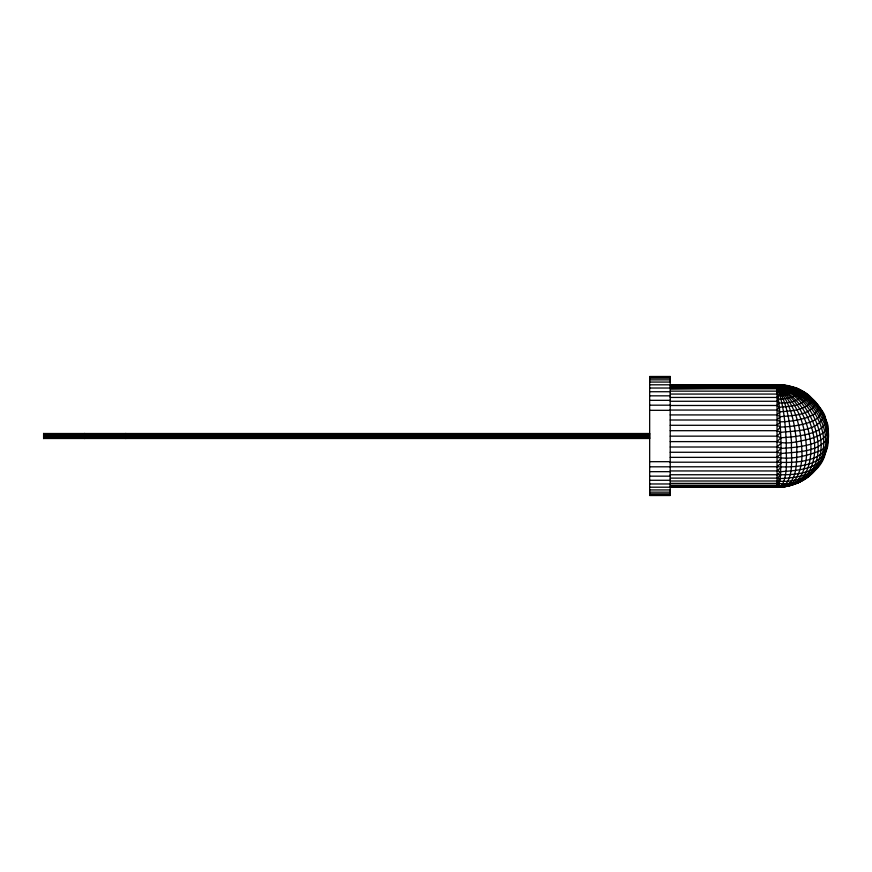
<?xml version="1.0" encoding="UTF-8"?>
<svg xmlns="http://www.w3.org/2000/svg" width="872" height="872" viewBox="0 0 872 872"><rect width="100%" height="100%" fill="white"/><g stroke="black" fill="none" stroke-linecap="round" stroke-linejoin="round"><path stroke-width="1.31" d="M670.208 487.339L778.707 487.208L780.593 475.295L781.05 443.096L779.448 407.246L777.039 388.738L670.208 388.738L777.039 387.735C800.703 385.097 823.419 402.679 827.277 425.961C826.024 433.918 816.639 436.556 810.121 438.899C799.45 441.188 787.688 444.916 777.039 441.613L670.208 441.613M777.039 388.738L778.031 389.806L777.039 394.057L670.208 394.057M827.964 436.665L827.833 429.1L826.961 427.258M670.208 457.364L777.039 457.364C790.653 459.762 805.194 456.361 818.045 451.467C828.16 448.709 829.719 437.929 827.833 429.1M827.833 442.9L828.106 434.136M649.662 384.803L777.039 384.814C788.8 384.247 791.46 392.836 777.889 392.433L777.039 391.147L777.464 389.828C783.274 390.721 783.274 385.282 777.464 386.165L777.039 385.555L670.208 385.555M818.59 464.373C812.377 477.987 796.147 485.606 781.617 487.099C795.428 479.927 790.621 455.457 791.547 442.42C789.716 423.77 787.939 403.583 777.039 387.735L670.208 386.874L777.039 386.874L781.617 384.901L784.451 385.795L781.803 385.566L783.405 388.585L785.781 388.781M811.799 473.692C818.318 467.37 823.332 459.599 825.882 450.911C821.904 473.954 797.913 483.382 777.039 481.006L670.208 481.006M826.994 444.208L827.408 441.701M828.117 441.047C828.367 466.531 795.329 467.61 777.039 466.749L649.662 466.814M824.781 454.443C835.845 423.443 808.769 389.108 777.039 387.735L780.124 385.293M826.231 449.69L827.277 446.039C820.29 462.661 792.234 462.967 777.039 462.204L670.208 462.204M777.039 386.874L778.304 384.683L783.067 385.064M823.691 457.331C816.475 474.804 792.975 474.88 777.039 474.75L670.208 474.75M670.208 397.447L777.039 397.447L778.304 395.507C796.354 396.956 797.291 382.339 778.587 386.242M821.271 461.746L815.832 468.733M670.208 401.273L777.039 401.273L778.707 399.027C801.39 399.245 805.303 385.795 779.982 384.759L777.464 386.165M670.208 405.491L777.039 405.491L779.088 402.962C810.731 404.15 809.085 381.38 777.039 387.735C791.994 403.278 795.199 426.408 796.899 447.053C796.31 460.035 798.589 482.009 783.209 486.903C792.877 485.65 802.055 481.606 809.663 475.556L797.651 483.034L787.492 485.987C808.758 483.055 812.987 456.416 810.121 438.899C806.894 418.615 796.681 396.488 777.039 387.735L781.192 385.424M670.208 410.058L777.039 410.058L779.448 407.246C788.746 406.287 801.205 406.592 807.058 398.046C804.66 386.667 786.5 385.337 777.039 387.735C795.831 402.537 801.041 428.643 801.924 451.369C802.807 466.629 797.052 490.62 777.039 486.5L670.208 486.5M670.208 414.919L777.039 414.919L779.786 411.846C790.37 410.756 804.551 411.104 811.211 401.382C808.529 388.302 788.168 386.307 777.039 387.735C798.054 400.433 805.826 427.127 806.556 450.377C807.189 465.179 800.845 488.124 782.217 486.402L786.163 486.347M670.208 420.01L777.039 420.01L780.08 416.718C791.841 415.508 807.592 415.89 814.993 405.088C812.006 390.896 789.945 384.694 777.039 387.735L784.07 391.539M670.208 425.296L777.039 425.296L780.353 421.797C791.405 422.037 834.155 416.38 811.799 398.308L816.879 404.63M670.208 430.692L777.039 430.692L780.593 427.029C792.648 427.04 837.229 421.819 814.873 401.763M778.031 386.198L779.012 385.206M670.208 436.153L777.039 436.153L780.778 432.37C795.057 430.594 817.238 431.749 823.964 416.369C815.658 398.744 796.332 387.495 777.039 387.735L784.735 385.348L789.487 386.514M777.039 441.613L780.941 437.744C796.736 436.818 842.341 433.275 819.266 407.093M670.208 447.009L777.039 447.009L781.05 443.096M670.208 452.274L777.039 452.274L781.116 448.372C798.381 447.489 842.886 444.11 823.419 415.835M777.039 457.364L781.138 453.505C796.964 451.881 818.154 452.394 828.106 437.864C828.378 410.832 803.461 388.105 777.039 387.735L784.07 386.045M777.039 462.204L781.116 458.465M777.039 466.749L781.05 463.163M810.633 474.357L814.35 471.054M796.877 482.336L796.06 483.044L799.33 481.835M800.42 481.431L809.608 475.066M670.208 470.945L777.039 470.945L780.941 467.566M777.039 474.75L780.778 471.632C794.708 470.706 810.328 469.888 821.588 460.667C836.368 429.438 810.23 390.7 777.039 387.735L786.762 387.277M670.208 478.118L777.039 478.118L780.593 475.295M777.039 486.881L780.909 487.11C788.997 474.433 785.65 457.288 786.348 442.845C785.301 425.013 784.146 406.744 778.031 389.806M777.039 481.006L780.353 478.532C790.544 478.139 800.954 476.94 810.393 472.842C820.835 467.643 823.255 453.887 823.811 443.259C823.757 416.947 803.167 391.855 777.039 387.735C788.495 386.438 800.496 389.326 809.663 396.444M670.208 483.382L777.039 483.382L780.08 481.311M670.208 485.214L777.039 485.214L779.786 483.579C840.499 487.688 821.206 396.629 777.039 387.735L785.607 390.972M777.039 392.378L780.08 390.689L778.304 384.683L670.208 384.65M782.195 388.531L779.786 388.422L777.039 389.74L780.08 390.689M777.039 486.5C784.037 483.993 792.179 485.203 799.221 482.053C809.074 475.861 813.631 464.068 814.568 452.895C816.268 427.847 803.853 401.229 781.345 389.097M777.039 385.555L777.889 385.152M788.702 485.584L789.781 485.137M784.713 386.983L779.448 386.667L777.039 387.637L779.786 388.422M649.662 487.197L777.039 487.208L779.088 486.554M779.121 386.307L782.217 385.598M780.124 386.503C790.991 383.822 801.848 390.449 809.924 397.076L807.679 395.921M791.798 484.745C842.505 471.196 820.792 394.678 777.039 387.735M779.644 386.394L783.176 385.805M780.985 386.754L788.702 386.416L792.386 387.059M777.039 384.814L778.304 384.683M783.067 486.936L779.012 486.794M780.909 487.11L777.039 487.339L777.039 384.65L779.088 385.446L777.039 386.067L779.448 386.667M780.571 386.623L784.887 386.318M781.345 386.906L785.607 386.612M781.661 387.07L786.239 386.939M649.662 377.086L670.208 377.042M649.662 378.165L670.208 378.165M649.662 379.854L670.208 379.854M649.662 382.067L670.208 382.067M649.662 388.029L670.208 388.029M670.208 391.147L777.039 391.147M649.662 391.724L670.208 391.724M649.662 395.834L670.208 395.834M649.662 400.335L670.208 400.335M649.662 405.186L670.208 405.186M649.662 410.32L670.208 410.32M43.6 433.515L649.662 433.515M43.6 433.776L649.662 433.776M43.6 434.18L84.453 434.18M84.693 434.18L125.535 434.18M125.775 434.18L649.662 434.18M43.6 434.714L84.453 434.714M84.693 434.714L125.535 434.714M125.775 434.714L649.662 434.714M43.6 435.335L84.453 435.335M84.693 435.335L125.535 435.335M125.775 435.335L649.662 435.335M43.6 436L84.453 436M84.693 436L125.535 436M125.775 436L649.662 436M43.6 436.665L84.453 436.665M84.693 436.665L125.535 436.665M125.775 436.665L649.662 436.665M43.6 437.286L84.453 437.286M84.693 437.286L125.535 437.286M125.775 437.286L649.662 437.286M43.6 437.82L84.453 437.82M84.693 437.82L125.535 437.82M125.775 437.82L649.662 437.82M43.6 438.224L649.662 438.224M43.6 438.485L649.662 438.485M649.662 461.68L670.208 461.68M649.662 471.665L670.208 471.665M649.662 476.167L670.208 476.167M649.662 480.276L670.208 480.276M649.662 483.971L670.208 483.971M649.662 489.933L670.208 489.933M649.662 492.146L670.208 492.146M649.662 493.835L670.208 493.835M649.662 494.915L670.208 494.915M649.662 494.958L670.208 494.958M777.039 487.208L778.707 487.208M777.039 485.214L779.448 485.333M777.039 483.382L779.786 483.579M781.922 387.244L787.176 387.648M784.113 390.874L786.74 391.092M782.14 387.419L787.481 388.018M782.38 387.8C799.57 388.759 816.236 398.94 823.691 414.669M783.209 385.097L785.16 385.326M777.039 478.118L780.353 478.532M779.982 384.759L780.909 384.89M782.282 387.615L787.656 388.4M782.413 387.996L787.721 388.792M777.039 470.945L780.778 471.632M782.38 388.193L787.656 389.185M782.282 388.389L787.481 389.566M782.14 388.574L787.176 389.937M777.039 452.274L781.138 453.505M781.922 388.759L786.762 390.296M777.039 447.009L781.116 448.372M781.661 388.934L786.239 390.645M777.039 436.153L780.941 437.744M777.039 430.692L780.778 432.37M777.039 425.296L780.593 427.029M780.985 389.25L784.887 391.266M793.945 387.593L796.921 389.185M777.039 420.01L780.353 421.797M791.798 387.015L794.392 388.509M777.039 414.919L780.08 416.718M777.039 410.058L779.786 411.846M777.039 405.491L779.448 407.246M777.039 401.273L779.088 402.962M819.767 409.742L821.588 411.333M804.627 393.119L806.153 394.526M780.571 389.381L783.176 391.779M777.039 397.447L778.707 399.027M777.039 394.057L778.304 395.507M780.124 389.501L782.217 391.986M779.644 389.61L781.192 392.16M779.121 389.697L780.124 392.291M824.781 417.557L825.806 421.143M826.558 424.795L826.144 422.331L827.277 425.961M778.587 389.762L779.012 392.378M125.775 433.428L125.775 438.572M84.693 433.428L84.693 438.572M43.6 433.428L43.6 438.572M670.208 376.486L649.662 376.497L649.662 495.514L670.208 495.503L670.208 376.486"/></g></svg>
